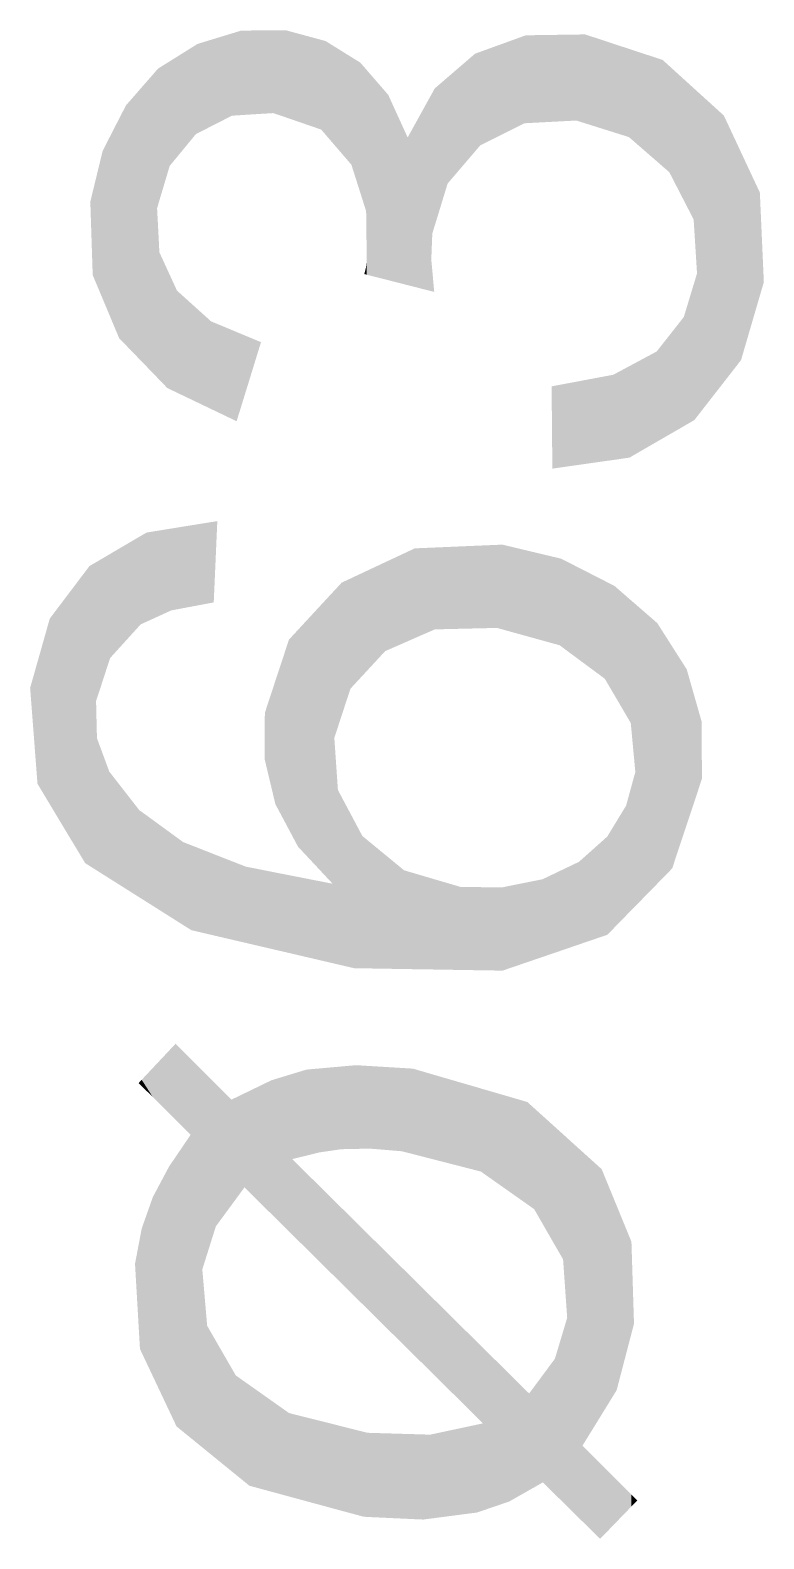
# Model space of a CAD drawing. Header units: inches. Extents: x 0.0008 to 0.0144, y 0.0003 to 0.0113.
# Drawn here: x 0.0086103 to 0.0086756, y 0.0062305 to 0.0063646 of the extents above; entities that cross this region are included whole.
import ezdxf

# ---------------------------------------------------------------- set-up
doc = ezdxf.new("R2010")
doc.units = ezdxf.units.IN
doc.header["$MEASUREMENT"] = 0
doc.layers.add('Standard', color=7, linetype='Continuous')

# ---------------------------------------------------------------- blocks, each defined once
blk = doc.blocks.new('*U673')
at = {"layer": 'Standard', "color": 4, "linetype": 'ByBlock'}
for points in [[(0.2190166, 0.1592148), (0.2189801, 0.159317), (0.2190166, 0.1593558)], [(0.2190313, 0.1592002), (0.2190166, 0.1593558), (0.2190313, 0.1593715)], [(0.2190166, 0.1592148), (0.2190166, 0.1593558), (0.2190313, 0.1592002)], [(0.2190313, 0.1592002), (0.2190313, 0.1593715), (0.2190336, 0.1591979)], [(0.2190336, 0.1591979), (0.2190336, 0.1593692), (0.2190656, 0.1591662)], [(0.2189801, 0.159251), (0.2189549, 0.1592902), (0.2189801, 0.159317)], [(0.2189801, 0.159251), (0.2189801, 0.159317), (0.2190166, 0.1592148)], [(0.2190656, 0.1584814), (0.2190656, 0.1593374), (0.2190919, 0.15846)], [(0.2193271, 0.1591189), (0.219295, 0.1593034), (0.2193271, 0.1593132)], [(0.2193566, 0.1591262), (0.2193271, 0.1593132), (0.2193566, 0.1593158)], [(0.2194059, 0.1591334), (0.2193566, 0.1593158), (0.2194059, 0.1593202)], [(0.2194397, 0.1591341), (0.2194059, 0.1593202), (0.2194397, 0.1593232)], [(0.21947, 0.1591348), (0.21947, 0.1593213), (0.2195426, 0.1591288)], [(0.2195426, 0.1591288), (0.2195426, 0.1593169), (0.2195677, 0.1591224)], [(0.2195677, 0.1591224), (0.2195677, 0.1593154), (0.219591, 0.1591164)], [(0.219591, 0.1591164), (0.219591, 0.1593086), (0.2196066, 0.1591124)], [(0.218951, 0.1592799), (0.218948, 0.1592828), (0.218951, 0.159286)], [(0.2189549, 0.159276), (0.218951, 0.159286), (0.2189549, 0.1592902)], [(0.218951, 0.1592799), (0.218951, 0.159286), (0.2189549, 0.159276)], [(0.2189549, 0.159276), (0.2189549, 0.1592902), (0.2189801, 0.159251)], [(0.2192478, 0.1589872), (0.2191984, 0.159265), (0.2192478, 0.159289)], [(0.2192877, 0.1589477), (0.2192478, 0.159289), (0.2192877, 0.1593012)], [(0.2192478, 0.1589872), (0.2192478, 0.159289), (0.2192877, 0.1589477)], [(0.219295, 0.1589405), (0.2192877, 0.1593012), (0.219295, 0.1593034)], [(0.2192877, 0.1589477), (0.2192877, 0.1593012), (0.219295, 0.1589405)], [(0.2196066, 0.1591124), (0.2196066, 0.159304), (0.2197126, 0.1590852)], [(0.2191675, 0.1590204), (0.219158, 0.1592455), (0.2191675, 0.1592501)], [(0.2191871, 0.1590471), (0.2191675, 0.1592501), (0.2191871, 0.1592596)], [(0.2191984, 0.159036), (0.2191871, 0.1592596), (0.2191984, 0.159265)], [(0.2191871, 0.1590471), (0.2191871, 0.1592596), (0.2191984, 0.159036)], [(0.2191984, 0.159036), (0.2191984, 0.159265), (0.2192478, 0.1589872)], [(0.2197126, 0.1590852), (0.2197126, 0.1592732), (0.2197213, 0.159083)], [(0.2197213, 0.159083), (0.2197213, 0.1592706), (0.2197262, 0.1590795)], [(0.2197262, 0.1590795), (0.2197262, 0.1592692), (0.2197857, 0.1590376)], [(0.2197857, 0.1590376), (0.2197857, 0.1592519), (0.2198264, 0.1590089)], [(0.2198264, 0.1590089), (0.2198264, 0.15924), (0.2198305, 0.159006)], [(0.2198305, 0.159006), (0.2198305, 0.1592363), (0.2198418, 0.158998)], [(0.2198418, 0.158998), (0.2198418, 0.1592261), (0.2198613, 0.1589641)], [(0.2198613, 0.1589641), (0.2198613, 0.1592085), (0.2198886, 0.1589167)], [(0.2198886, 0.1589167), (0.2198886, 0.1591839), (0.2199071, 0.1588847)], [(0.2190656, 0.1584814), (0.2190336, 0.1591191), (0.2190656, 0.1591662)], [(0.2199071, 0.1588847), (0.2199071, 0.1591672), (0.2199164, 0.1587527)], [(0.2199164, 0.1583268), (0.2199164, 0.1591587), (0.2199509, 0.1582928)], [(0.2190313, 0.1585123), (0.2190166, 0.159094), (0.2190313, 0.1591157)], [(0.2190336, 0.1585074), (0.2190313, 0.1591157), (0.2190336, 0.1591191)], [(0.2190313, 0.1585123), (0.2190313, 0.1591157), (0.2190336, 0.1585074)], [(0.2190336, 0.1585074), (0.2190336, 0.1591191), (0.2190656, 0.1584814)], [(0.219295, 0.1589405), (0.219295, 0.1591111), (0.2193271, 0.1589088)], [(0.2190166, 0.1585435), (0.2189801, 0.1590254), (0.2190166, 0.159094)], [(0.2190166, 0.1585435), (0.2190166, 0.159094), (0.2190313, 0.1585123)], [(0.2193271, 0.1589088), (0.2193271, 0.1590794), (0.2193566, 0.1588796)], [(0.2193566, 0.1588796), (0.2193566, 0.1590502), (0.2194059, 0.1588309)], [(0.2189801, 0.1586207), (0.2189549, 0.1589542), (0.2189801, 0.1590254)], [(0.2189801, 0.1586207), (0.2189801, 0.1590254), (0.2190166, 0.1585435)], [(0.2194059, 0.1588309), (0.2194059, 0.1590015), (0.2194397, 0.1587975)], [(0.2194397, 0.1587975), (0.2194397, 0.1589681), (0.2194567, 0.1587807)], [(0.218951, 0.1586824), (0.218948, 0.1589179), (0.218951, 0.1589335)], [(0.2189549, 0.158674), (0.218951, 0.1589335), (0.2189549, 0.1589542)], [(0.218951, 0.1586824), (0.218951, 0.1589335), (0.2189549, 0.158674)], [(0.2189549, 0.158674), (0.2189549, 0.1589542), (0.2189801, 0.1586207)], [(0.2194567, 0.1587807), (0.2194567, 0.1589513), (0.2194648, 0.1587726)], [(0.2194648, 0.1587726), (0.2194648, 0.1589432), (0.21947, 0.1587675)], [(0.21947, 0.1587675), (0.21947, 0.1589381), (0.2195426, 0.1586958)], [(0.218948, 0.1587334), (0.2189398, 0.1588747), (0.218948, 0.1589179)], [(0.218948, 0.1587334), (0.218948, 0.1589179), (0.218951, 0.1586824)], [(0.2195426, 0.1586958), (0.2195426, 0.1588664), (0.2195677, 0.158671)], [(0.2190919, 0.15846), (0.2190919, 0.1588619), (0.2191028, 0.1584511)], [(0.2195677, 0.158671), (0.2195677, 0.1588416), (0.219591, 0.158648)], [(0.219591, 0.158648), (0.219591, 0.1588186), (0.2196066, 0.1586325)], [(0.2196066, 0.1586325), (0.2196066, 0.1588031), (0.2197126, 0.1585278)], [(0.2191028, 0.1584511), (0.2191028, 0.1587349), (0.2191225, 0.1584351)], [(0.2199164, 0.1583268), (0.2199071, 0.1587216), (0.2199164, 0.1587527)], [(0.2191225, 0.1584351), (0.2191225, 0.1587006), (0.219158, 0.1584062)], [(0.2197126, 0.1585278), (0.2197126, 0.1586983), (0.2197213, 0.1585192)], [(0.2199071, 0.158336), (0.2198886, 0.1586602), (0.2199071, 0.1587216)], [(0.2199071, 0.158336), (0.2199071, 0.1587216), (0.2199164, 0.1583268)], [(0.2197213, 0.1585192), (0.2197213, 0.1586897), (0.2197262, 0.1585143)], [(0.219158, 0.1584062), (0.219158, 0.1586391), (0.2191675, 0.1583985)], [(0.2198886, 0.1583541), (0.2198613, 0.1586234), (0.2198886, 0.1586602)], [(0.2198886, 0.1583541), (0.2198886, 0.1586602), (0.2199071, 0.158336)], [(0.2191675, 0.1583985), (0.2191675, 0.1586226), (0.2191871, 0.1583826)], [(0.2191871, 0.1583826), (0.2191871, 0.1586087), (0.2191984, 0.1583734)], [(0.2191984, 0.1583734), (0.2191984, 0.1586008), (0.2192478, 0.15836)], [(0.2198418, 0.1583698), (0.2198305, 0.1585818), (0.2198418, 0.158597)], [(0.2198613, 0.158381), (0.2198418, 0.158597), (0.2198613, 0.1586234)], [(0.2198613, 0.158381), (0.2198613, 0.1586234), (0.2198886, 0.1583541)], [(0.2192478, 0.15836), (0.2192478, 0.1585659), (0.2192877, 0.1583492)], [(0.2192877, 0.1583492), (0.2192877, 0.1585377), (0.219295, 0.1583472)], [(0.219295, 0.1583472), (0.219295, 0.1585358), (0.2193271, 0.1583385)], [(0.2193271, 0.1583385), (0.2193271, 0.1585277), (0.2193566, 0.1583305)], [(0.2193566, 0.1583305), (0.2193566, 0.1585203), (0.2194059, 0.1583171)], [(0.2194059, 0.1583171), (0.2194059, 0.1585079), (0.2194397, 0.158308)], [(0.2194397, 0.158308), (0.2194397, 0.1584994), (0.2194567, 0.1583034)], [(0.2194567, 0.1583034), (0.2194567, 0.1584951), (0.2194648, 0.158303)], [(0.2194648, 0.158303), (0.2194648, 0.158493), (0.21947, 0.1583027)], [(0.21947, 0.1583027), (0.21947, 0.1584929), (0.2195426, 0.1582993)], [(0.2195426, 0.1582993), (0.2195426, 0.1584907), (0.2195677, 0.1582981)], [(0.2197126, 0.158313), (0.2196066, 0.1584888), (0.2197126, 0.1585114)], [(0.2197213, 0.1583159), (0.2197126, 0.1585114), (0.2197213, 0.1585133)], [(0.2197262, 0.1583176), (0.2197213, 0.1585133), (0.2197262, 0.1585143)], [(0.2195677, 0.1582981), (0.2195677, 0.15849), (0.219591, 0.1582971)], [(0.2199509, 0.1582928), (0.2199509, 0.1584638), (0.2199909, 0.1582536)]]:
    blk.add_solid(points, dxfattribs=at)
at = {"layer": 'Standard', "color": 4, "linetype": 'ByBlock', "extrusion": (0, 0, -1)}
for points in [[(-0.2190336, 0.1591979), (-0.2190313, 0.1593715), (-0.2190336, 0.1593692)], [(-0.2190656, 0.1591662), (-0.2190336, 0.1593692), (-0.2190656, 0.1593374)], [(-0.2190919, 0.15846), (-0.2190656, 0.1593374), (-0.2190919, 0.1593113)], [(-0.2190919, 0.1588619), (-0.2190919, 0.1593113), (-0.2191028, 0.1588967)], [(-0.2191028, 0.1588967), (-0.2190919, 0.1593113), (-0.2191028, 0.1593003)], [(-0.2193271, 0.1591189), (-0.2193271, 0.1593132), (-0.2193566, 0.1591262)], [(-0.2193566, 0.1591262), (-0.2193566, 0.1593158), (-0.2194059, 0.1591334)], [(-0.2194059, 0.1591334), (-0.2194059, 0.1593202), (-0.2194397, 0.1591341)], [(-0.2194397, 0.1591341), (-0.2194397, 0.1593232), (-0.2194567, 0.1591345)], [(-0.2194567, 0.1591345), (-0.2194397, 0.1593232), (-0.2194567, 0.1593221)], [(-0.2194567, 0.1591345), (-0.2194567, 0.1593221), (-0.2194648, 0.1591347)], [(-0.2194648, 0.1591347), (-0.2194567, 0.1593221), (-0.2194648, 0.1593216)], [(-0.2194648, 0.1591347), (-0.2194648, 0.1593216), (-0.21947, 0.1591348)], [(-0.21947, 0.1591348), (-0.2194648, 0.1593216), (-0.21947, 0.1593213)], [(-0.2195426, 0.1591288), (-0.21947, 0.1593213), (-0.2195426, 0.1593169)], [(-0.2195677, 0.1591224), (-0.2195426, 0.1593169), (-0.2195677, 0.1593154)], [(-0.219591, 0.1591164), (-0.2195677, 0.1593154), (-0.219591, 0.1593086)], [(-0.2196066, 0.1591124), (-0.219591, 0.1593086), (-0.2196066, 0.159304)], [(-0.2191028, 0.1588967), (-0.2191028, 0.1593003), (-0.2191225, 0.1589592)], [(-0.2191225, 0.1589592), (-0.2191028, 0.1593003), (-0.2191225, 0.1592807)], [(-0.2191225, 0.1589592), (-0.2191225, 0.1592807), (-0.219158, 0.1590075)], [(-0.219158, 0.1590075), (-0.2191225, 0.1592807), (-0.219158, 0.1592455)], [(-0.219295, 0.1591111), (-0.219295, 0.1593034), (-0.2193271, 0.1591189)], [(-0.2197126, 0.1590852), (-0.2196066, 0.159304), (-0.2197126, 0.1592732)], [(-0.219158, 0.1590075), (-0.219158, 0.1592455), (-0.2191675, 0.1590204)], [(-0.2191675, 0.1590204), (-0.2191675, 0.1592501), (-0.2191871, 0.1590471)], [(-0.2197213, 0.159083), (-0.2197126, 0.1592732), (-0.2197213, 0.1592706)], [(-0.2197262, 0.1590795), (-0.2197213, 0.1592706), (-0.2197262, 0.1592692)], [(-0.2197857, 0.1590376), (-0.2197262, 0.1592692), (-0.2197857, 0.1592519)], [(-0.2198264, 0.1590089), (-0.2197857, 0.1592519), (-0.2198264, 0.15924)], [(-0.2198305, 0.159006), (-0.2198264, 0.15924), (-0.2198305, 0.1592363)], [(-0.2198418, 0.158998), (-0.2198305, 0.1592363), (-0.2198418, 0.1592261)], [(-0.2198613, 0.1589641), (-0.2198418, 0.1592261), (-0.2198613, 0.1592085)], [(-0.2198886, 0.1589167), (-0.2198613, 0.1592085), (-0.2198886, 0.1591839)], [(-0.2199071, 0.1588847), (-0.2198886, 0.1591839), (-0.2199071, 0.1591672)], [(-0.2199164, 0.1587527), (-0.2199071, 0.1591672), (-0.2199164, 0.1591587)], [(-0.2199509, 0.1582928), (-0.2199164, 0.1591587), (-0.2199509, 0.1591276)], [(-0.2193271, 0.1589088), (-0.219295, 0.1591111), (-0.2193271, 0.1590794)], [(-0.2199509, 0.1584638), (-0.2199509, 0.1591276), (-0.2199909, 0.1585287)], [(-0.2199909, 0.1585287), (-0.2199509, 0.1591276), (-0.2199909, 0.1590915)], [(-0.2193566, 0.1588796), (-0.2193271, 0.1590794), (-0.2193566, 0.1590502)], [(-0.2199909, 0.1585287), (-0.2199909, 0.1590915), (-0.2199943, 0.1585342)], [(-0.2199943, 0.1585342), (-0.2199909, 0.1590915), (-0.2199943, 0.1590885)], [(-0.2199943, 0.1585342), (-0.2199943, 0.1590885), (-0.2200282, 0.1585893)], [(-0.2200282, 0.1585893), (-0.2199943, 0.1590885), (-0.2200282, 0.1590059)], [(-0.2194059, 0.1588309), (-0.2193566, 0.1590502), (-0.2194059, 0.1590015)], [(-0.2194397, 0.1587975), (-0.2194059, 0.1590015), (-0.2194397, 0.1589681)], [(-0.2200282, 0.1585893), (-0.2200282, 0.1590059), (-0.2200616, 0.1587171)], [(-0.2200616, 0.1587171), (-0.2200282, 0.1590059), (-0.2200616, 0.1589245)], [(-0.2194567, 0.1587807), (-0.2194397, 0.1589681), (-0.2194567, 0.1589513)], [(-0.2194648, 0.1587726), (-0.2194567, 0.1589513), (-0.2194648, 0.1589432)], [(-0.21947, 0.1587675), (-0.2194648, 0.1589432), (-0.21947, 0.1589381)], [(-0.2195426, 0.1586958), (-0.21947, 0.1589381), (-0.2195426, 0.1588664)], [(-0.2200616, 0.1587171), (-0.2200616, 0.1589245), (-0.2200674, 0.1587391)], [(-0.2195677, 0.158671), (-0.2195426, 0.1588664), (-0.2195677, 0.1588416)], [(-0.2191028, 0.1584511), (-0.2190919, 0.1588619), (-0.2191028, 0.1587349)], [(-0.219591, 0.158648), (-0.2195677, 0.1588416), (-0.219591, 0.1588186)], [(-0.2196066, 0.1586325), (-0.219591, 0.1588186), (-0.2196066, 0.1588031)], [(-0.2197126, 0.1585278), (-0.2196066, 0.1588031), (-0.2197126, 0.1586983)], [(-0.2191225, 0.1584351), (-0.2191028, 0.1587349), (-0.2191225, 0.1587006)], [(-0.219158, 0.1584062), (-0.2191225, 0.1587006), (-0.219158, 0.1586391)], [(-0.2197213, 0.1585192), (-0.2197126, 0.1586983), (-0.2197213, 0.1586897)], [(-0.2197262, 0.1585143), (-0.2197213, 0.1586897), (-0.2197262, 0.1586849)], [(-0.2197262, 0.1583176), (-0.2197262, 0.1586849), (-0.2197857, 0.1583379)], [(-0.2197857, 0.1583379), (-0.2197262, 0.1586849), (-0.2197857, 0.1586261)], [(-0.2191675, 0.1583985), (-0.219158, 0.1586391), (-0.2191675, 0.1586226)], [(-0.2191871, 0.1583826), (-0.2191675, 0.1586226), (-0.2191871, 0.1586087)], [(-0.2191984, 0.1583734), (-0.2191871, 0.1586087), (-0.2191984, 0.1586008)], [(-0.2192478, 0.15836), (-0.2191984, 0.1586008), (-0.2192478, 0.1585659)], [(-0.2197857, 0.1583379), (-0.2197857, 0.1586261), (-0.2198264, 0.1583611)], [(-0.2198264, 0.1583611), (-0.2197857, 0.1586261), (-0.2198264, 0.1585858)], [(-0.2198418, 0.1583698), (-0.2198418, 0.158597), (-0.2198613, 0.158381)], [(-0.2192877, 0.1583492), (-0.2192478, 0.1585659), (-0.2192877, 0.1585377)], [(-0.2198264, 0.1583611), (-0.2198264, 0.1585858), (-0.2198305, 0.1583634)], [(-0.2198305, 0.1583634), (-0.2198264, 0.1585858), (-0.2198305, 0.1585818)], [(-0.2198305, 0.1583634), (-0.2198305, 0.1585818), (-0.2198418, 0.1583698)], [(-0.219295, 0.1583472), (-0.2192877, 0.1585377), (-0.219295, 0.1585358)], [(-0.2193271, 0.1583385), (-0.219295, 0.1585358), (-0.2193271, 0.1585277)], [(-0.2193566, 0.1583305), (-0.2193271, 0.1585277), (-0.2193566, 0.1585203)], [(-0.2194059, 0.1583171), (-0.2193566, 0.1585203), (-0.2194059, 0.1585079)], [(-0.2194397, 0.158308), (-0.2194059, 0.1585079), (-0.2194397, 0.1584994)], [(-0.2194567, 0.1583034), (-0.2194397, 0.1584994), (-0.2194567, 0.1584951)], [(-0.2194648, 0.158303), (-0.2194567, 0.1584951), (-0.2194648, 0.158493)], [(-0.21947, 0.1583027), (-0.2194648, 0.158493), (-0.21947, 0.1584929)], [(-0.2195426, 0.1582993), (-0.21947, 0.1584929), (-0.2195426, 0.1584907)], [(-0.2195677, 0.1582981), (-0.2195426, 0.1584907), (-0.2195677, 0.15849)], [(-0.2197126, 0.158313), (-0.2197126, 0.1585114), (-0.2197213, 0.1583159)], [(-0.2197213, 0.1583159), (-0.2197213, 0.1585133), (-0.2197262, 0.1583176)], [(-0.219591, 0.1582971), (-0.2195677, 0.15849), (-0.219591, 0.1584893)], [(-0.219591, 0.1582971), (-0.219591, 0.1584893), (-0.2196066, 0.1582991)], [(-0.2196066, 0.1582991), (-0.219591, 0.1584893), (-0.2196066, 0.1584888)], [(-0.2196066, 0.1582991), (-0.2196066, 0.1584888), (-0.2197126, 0.158313)], [(-0.2199909, 0.1582536), (-0.2199509, 0.1584638), (-0.2199909, 0.1584239)], [(-0.2199909, 0.1582536), (-0.2199909, 0.1584239), (-0.2199943, 0.1582571)], [(-0.2199943, 0.1582571), (-0.2199909, 0.1584239), (-0.2199943, 0.1584205)], [(-0.2199943, 0.1582571), (-0.2199943, 0.1584205), (-0.2200282, 0.1582921)], [(-0.2200282, 0.1582921), (-0.2199943, 0.1584205), (-0.2200282, 0.1583866)], [(-0.2200282, 0.1582921), (-0.2200282, 0.1583866), (-0.2200616, 0.1583267)], [(-0.2200616, 0.1583267), (-0.2200282, 0.1583866), (-0.2200616, 0.1583532)], [(-0.2200616, 0.1583267), (-0.2200616, 0.1583532), (-0.2200674, 0.1583327)], [(-0.2200674, 0.1583327), (-0.2200616, 0.1583532), (-0.2200674, 0.1583474)], [(-0.2200674, 0.1583327), (-0.2200674, 0.1583474), (-0.2200747, 0.1583402)]]:
    blk.add_solid(points, dxfattribs=at)
blk = doc.blocks.new('*U674')
at = {"layer": 'Standard', "color": 4, "linetype": 'ByBlock'}
for points in [[(0.2190215, 0.1603501), (0.218966, 0.160526), (0.2190215, 0.160535)], [(0.2190484, 0.1603552), (0.2190215, 0.160535), (0.2190484, 0.1605394)], [(0.2190671, 0.1603587), (0.2190484, 0.1605394), (0.2190671, 0.1605424)], [(0.2191177, 0.1603682), (0.2190671, 0.1605424), (0.2191177, 0.1605505)], [(0.2191177, 0.1603682), (0.2191177, 0.1605505), (0.2191258, 0.1605518)], [(0.2189493, 0.160315), (0.2188835, 0.1604777), (0.2189493, 0.1605163)], [(0.2189526, 0.1603186), (0.2189493, 0.1605163), (0.2189526, 0.1605182)], [(0.218966, 0.1603247), (0.2189526, 0.1605182), (0.218966, 0.160526)], [(0.2188817, 0.160237), (0.2188538, 0.1604602), (0.2188817, 0.1604766)], [(0.2188835, 0.1602425), (0.2188817, 0.1604766), (0.2188835, 0.1604777)], [(0.2195479, 0.1602769), (0.2195051, 0.160459), (0.2195479, 0.160479)], [(0.2195719, 0.1602875), (0.2195479, 0.160479), (0.2195719, 0.1604903)], [(0.2196173, 0.1603073), (0.2195719, 0.1604903), (0.2196173, 0.1604922)], [(0.2196752, 0.1603087), (0.2196173, 0.1604922), (0.2196752, 0.1604947)], [(0.219758, 0.1603106), (0.2196752, 0.1604947), (0.219758, 0.1604982)], [(0.2197688, 0.1603076), (0.219758, 0.1604982), (0.2197688, 0.1604987)], [(0.219758, 0.1603106), (0.219758, 0.1604982), (0.2197688, 0.1603076)], [(0.21977, 0.1603072), (0.2197688, 0.1604987), (0.21977, 0.1604988)], [(0.2197688, 0.1603076), (0.2197688, 0.1604987), (0.21977, 0.1603072)], [(0.21977, 0.1603072), (0.21977, 0.1604988), (0.2197704, 0.1603071)], [(0.2197704, 0.1603071), (0.2197704, 0.1604986), (0.2198608, 0.1602821)], [(0.2198608, 0.1602821), (0.2198608, 0.160477), (0.2198995, 0.1602714)], [(0.2198995, 0.1602714), (0.2198995, 0.1604678), (0.219903, 0.1602687)], [(0.219903, 0.1602687), (0.219903, 0.1604669), (0.2199429, 0.1602391)], [(0.2188271, 0.1597795), (0.2187472, 0.1603317), (0.2188271, 0.1604374)], [(0.2188369, 0.1597733), (0.2188271, 0.1604374), (0.2188369, 0.1604503)], [(0.2188271, 0.1597795), (0.2188271, 0.1604374), (0.2188369, 0.1597733)], [(0.2188518, 0.1597639), (0.2188369, 0.1604503), (0.2188518, 0.1604591)], [(0.2188369, 0.1597733), (0.2188369, 0.1604503), (0.2188518, 0.1597639)], [(0.2188538, 0.1601514), (0.2188518, 0.1604591), (0.2188538, 0.1604602)], [(0.2194534, 0.1602023), (0.2194348, 0.160426), (0.2194534, 0.1604347)], [(0.2195051, 0.1602582), (0.2194534, 0.1604347), (0.2195051, 0.160459)], [(0.2199429, 0.1602391), (0.2199429, 0.1604465), (0.2200015, 0.1601958)], [(0.2193983, 0.1600869), (0.2193902, 0.160395), (0.2193983, 0.1604037)], [(0.2194066, 0.1601124), (0.2193983, 0.1604037), (0.2194066, 0.1604128)], [(0.2194266, 0.1601733), (0.2194066, 0.1604128), (0.2194266, 0.1604221)], [(0.2194348, 0.1601822), (0.2194266, 0.1604221), (0.2194348, 0.160426)], [(0.2200015, 0.1601958), (0.2200015, 0.1604166), (0.2200069, 0.1601864)], [(0.2200069, 0.1601864), (0.2200069, 0.1604138), (0.2200072, 0.160186)], [(0.2200072, 0.160186), (0.2200072, 0.1604137), (0.2200234, 0.1601584)], [(0.2200234, 0.1601584), (0.2200234, 0.1604054), (0.2200496, 0.1601137)], [(0.2193864, 0.1597329), (0.2193081, 0.1603063), (0.2193864, 0.1603909)], [(0.2193902, 0.1595526), (0.2193864, 0.1603909), (0.2193902, 0.160395)], [(0.2193864, 0.1595535), (0.2193864, 0.1603909), (0.2193902, 0.1595526)], [(0.2200496, 0.1601137), (0.2200496, 0.1603826), (0.2200601, 0.1600958)], [(0.2200601, 0.1600958), (0.2200601, 0.1603735), (0.2200704, 0.1599852)], [(0.2187472, 0.1599125), (0.2187194, 0.1602336), (0.2187472, 0.1603317)], [(0.2187472, 0.1599125), (0.2187472, 0.1603317), (0.2188271, 0.1597795)], [(0.2193081, 0.1598166), (0.2192877, 0.1602842), (0.2193081, 0.1603063)], [(0.2193081, 0.1598166), (0.2193081, 0.1603063), (0.2193864, 0.1597329)], [(0.2192877, 0.159855), (0.219257, 0.1601912), (0.2192877, 0.1602842)], [(0.2192877, 0.159855), (0.2192877, 0.1602842), (0.2193081, 0.1598166)], [(0.2187194, 0.1599588), (0.2187028, 0.1601752), (0.2187194, 0.1602336)], [(0.2187194, 0.1599588), (0.2187194, 0.1602336), (0.2187472, 0.1599125)], [(0.219257, 0.1599126), (0.2192332, 0.1601189), (0.219257, 0.1601912)], [(0.219257, 0.1599126), (0.219257, 0.1601912), (0.2192877, 0.159855)], [(0.2188518, 0.1597639), (0.2188518, 0.1601454), (0.2188538, 0.1597626)], [(0.2192332, 0.1600123), (0.2192326, 0.1600146), (0.2192332, 0.1601189)], [(0.2192332, 0.1600123), (0.2192332, 0.1601189), (0.219257, 0.1599126)], [(0.2188538, 0.1597626), (0.2188538, 0.1600616), (0.2188817, 0.159745)], [(0.2193902, 0.1595526), (0.2193902, 0.1600621), (0.2193983, 0.1595507)], [(0.2188817, 0.159745), (0.2188817, 0.1599861), (0.2188835, 0.1597439)], [(0.2188835, 0.1597439), (0.2188835, 0.1599838), (0.2189493, 0.1597024)], [(0.2200704, 0.1596823), (0.2200601, 0.1599478), (0.2200704, 0.1599852)], [(0.2193983, 0.1595507), (0.2193983, 0.1599447), (0.2194066, 0.1595488)], [(0.2194066, 0.1595488), (0.2194066, 0.159929), (0.2194266, 0.1595441)], [(0.2200601, 0.1596718), (0.2200496, 0.1599094), (0.2200601, 0.1599478)], [(0.2189493, 0.1597024), (0.2189493, 0.1598993), (0.2189526, 0.1597003)], [(0.2189526, 0.1597003), (0.2189526, 0.1598969), (0.218966, 0.1596919)], [(0.218966, 0.1596919), (0.218966, 0.1598872), (0.2190215, 0.1596568)], [(0.2194266, 0.1595441), (0.2194266, 0.1598915), (0.2194348, 0.1595422)], [(0.2200496, 0.1596611), (0.2200234, 0.1598664), (0.2200496, 0.1599094)], [(0.2194348, 0.1595422), (0.2194348, 0.159876), (0.2194534, 0.1595419)], [(0.2200234, 0.1596342), (0.2200072, 0.1598398), (0.2200234, 0.1598664)], [(0.2190215, 0.1596568), (0.2190215, 0.1598467), (0.2190484, 0.1596398)], [(0.2190484, 0.1596398), (0.2190484, 0.1598271), (0.2190671, 0.1596281)], [(0.2190671, 0.1596281), (0.2190671, 0.1598198), (0.2191177, 0.1596162)], [(0.2194534, 0.1595419), (0.2194534, 0.1598409), (0.2195051, 0.159541)], [(0.2200015, 0.1596157), (0.2199429, 0.1597823), (0.2200015, 0.1598345)], [(0.2200069, 0.1596176), (0.2200015, 0.1598345), (0.2200069, 0.1598394)], [(0.2200072, 0.1596177), (0.2200069, 0.1598394), (0.2200072, 0.1598398)], [(0.2191177, 0.1596162), (0.2191177, 0.1597999), (0.2191258, 0.1596143)], [(0.2191258, 0.1596143), (0.2191258, 0.1597967), (0.2191902, 0.1595993)], [(0.2195051, 0.159541), (0.2195051, 0.1597984), (0.2195479, 0.1595403)], [(0.2191902, 0.1595993), (0.2191902, 0.1597715), (0.2192326, 0.1595894)], [(0.2192326, 0.1595894), (0.2192326, 0.1597632), (0.2192332, 0.1595893)], [(0.2192332, 0.1595893), (0.2192332, 0.159763), (0.219257, 0.1595837)], [(0.219257, 0.1595837), (0.219257, 0.1597583), (0.2192877, 0.1595766)], [(0.2192877, 0.1595766), (0.2192877, 0.1597523), (0.2193081, 0.1595718)], [(0.2195479, 0.1595403), (0.2195479, 0.1597632), (0.2195719, 0.1595399)], [(0.2195719, 0.1595399), (0.2195719, 0.1597562), (0.2196173, 0.1595392)], [(0.2198995, 0.1595808), (0.2198608, 0.1597431), (0.2198995, 0.1597616)], [(0.219903, 0.159582), (0.2198995, 0.1597616), (0.219903, 0.1597633)], [(0.2199429, 0.1595957), (0.219903, 0.1597633), (0.2199429, 0.1597823)], [(0.2193081, 0.1595718), (0.2193081, 0.1597483), (0.2193864, 0.1595535)], [(0.2196173, 0.1595392), (0.2196173, 0.1597428), (0.2196752, 0.1595382)], [(0.2196752, 0.1595382), (0.2196752, 0.1597258), (0.219758, 0.1595369)], [(0.219758, 0.1595369), (0.219758, 0.1597247), (0.2197688, 0.1595367)], [(0.21977, 0.1595367), (0.2197688, 0.1597245), (0.21977, 0.1597248)], [(0.2197688, 0.1595367), (0.2197688, 0.1597245), (0.21977, 0.1595367)], [(0.2197704, 0.1595367), (0.21977, 0.1597248), (0.2197704, 0.1597249)], [(0.21977, 0.1595367), (0.21977, 0.1597248), (0.2197704, 0.1595367)], [(0.2198608, 0.1595676), (0.2197704, 0.1597249), (0.2198608, 0.1597431)]]:
    blk.add_solid(points, dxfattribs=at)
at = {"layer": 'Standard', "color": 4, "linetype": 'ByBlock', "extrusion": (0, 0, -1)}
for points in [[(-0.2190215, 0.1603501), (-0.2190215, 0.160535), (-0.2190484, 0.1603552)], [(-0.2190484, 0.1603552), (-0.2190484, 0.1605394), (-0.2190671, 0.1603587)], [(-0.2190671, 0.1603587), (-0.2190671, 0.1605424), (-0.2191177, 0.1603682)], [(-0.2189493, 0.160315), (-0.2189493, 0.1605163), (-0.2189526, 0.1603186)], [(-0.2189526, 0.1603186), (-0.2189526, 0.1605182), (-0.218966, 0.1603247)], [(-0.218966, 0.1603247), (-0.218966, 0.160526), (-0.2190215, 0.1603501)], [(-0.2188817, 0.160237), (-0.2188817, 0.1604766), (-0.2188835, 0.1602425)], [(-0.2188835, 0.1602425), (-0.2188835, 0.1604777), (-0.2189493, 0.160315)], [(-0.2195479, 0.1602769), (-0.2195479, 0.160479), (-0.2195719, 0.1602875)], [(-0.2195719, 0.1602875), (-0.2195719, 0.1604903), (-0.2196173, 0.1603073)], [(-0.2196173, 0.1603073), (-0.2196173, 0.1604922), (-0.2196752, 0.1603087)], [(-0.2196752, 0.1603087), (-0.2196752, 0.1604947), (-0.219758, 0.1603106)], [(-0.2197704, 0.1603071), (-0.21977, 0.1604988), (-0.2197704, 0.1604986)], [(-0.2198608, 0.1602821), (-0.2197704, 0.1604986), (-0.2198608, 0.160477)], [(-0.2198995, 0.1602714), (-0.2198608, 0.160477), (-0.2198995, 0.1604678)], [(-0.219903, 0.1602687), (-0.2198995, 0.1604678), (-0.219903, 0.1604669)], [(-0.2199429, 0.1602391), (-0.219903, 0.1604669), (-0.2199429, 0.1604465)], [(-0.2188518, 0.1601454), (-0.2188518, 0.1604591), (-0.2188538, 0.1601514)], [(-0.2188538, 0.1601514), (-0.2188538, 0.1604602), (-0.2188817, 0.160237)], [(-0.2194534, 0.1602023), (-0.2194534, 0.1604347), (-0.2195051, 0.1602582)], [(-0.2195051, 0.1602582), (-0.2195051, 0.160459), (-0.2195479, 0.1602769)], [(-0.2200015, 0.1601958), (-0.2199429, 0.1604465), (-0.2200015, 0.1604166)], [(-0.2193983, 0.1600869), (-0.2193983, 0.1604037), (-0.2194066, 0.1601124)], [(-0.2194066, 0.1601124), (-0.2194066, 0.1604128), (-0.2194266, 0.1601733)], [(-0.2194266, 0.1601733), (-0.2194266, 0.1604221), (-0.2194348, 0.1601822)], [(-0.2194348, 0.1601822), (-0.2194348, 0.160426), (-0.2194534, 0.1602023)], [(-0.2200069, 0.1601864), (-0.2200015, 0.1604166), (-0.2200069, 0.1604138)], [(-0.2200072, 0.160186), (-0.2200069, 0.1604138), (-0.2200072, 0.1604137)], [(-0.2200234, 0.1601584), (-0.2200072, 0.1604137), (-0.2200234, 0.1604054)], [(-0.2200496, 0.1601137), (-0.2200234, 0.1604054), (-0.2200496, 0.1603826)], [(-0.2193902, 0.1600621), (-0.2193902, 0.160395), (-0.2193983, 0.1600869)], [(-0.2200601, 0.1600958), (-0.2200496, 0.1603826), (-0.2200601, 0.1603735)], [(-0.2200704, 0.1599852), (-0.2200601, 0.1603735), (-0.2200704, 0.1603646)], [(-0.2200704, 0.1596823), (-0.2200704, 0.1603646), (-0.2201201, 0.1597331)], [(-0.2201201, 0.1597331), (-0.2200704, 0.1603646), (-0.2201201, 0.1603214)], [(-0.2201201, 0.1597331), (-0.2201201, 0.1603214), (-0.2201537, 0.1597675)], [(-0.2201537, 0.1597675), (-0.2201201, 0.1603214), (-0.2201537, 0.1602686)], [(-0.2201537, 0.1597675), (-0.2201537, 0.1602686), (-0.2201865, 0.1598662)], [(-0.2201865, 0.1598662), (-0.2201537, 0.1602686), (-0.2201865, 0.1602172)], [(-0.2201865, 0.1598662), (-0.2201865, 0.1602172), (-0.2202204, 0.1599684)], [(-0.2202204, 0.1599684), (-0.2201865, 0.1602172), (-0.2202204, 0.1600986)], [(-0.2188538, 0.1597626), (-0.2188518, 0.1601454), (-0.2188538, 0.1600616)], [(-0.2202204, 0.1599684), (-0.2202204, 0.1600986), (-0.2202208, 0.1599696)], [(-0.2188817, 0.159745), (-0.2188538, 0.1600616), (-0.2188817, 0.1599861)], [(-0.2193983, 0.1595507), (-0.2193902, 0.1600621), (-0.2193983, 0.1599447)], [(-0.2188835, 0.1597439), (-0.2188817, 0.1599861), (-0.2188835, 0.1599838)], [(-0.2189493, 0.1597024), (-0.2188835, 0.1599838), (-0.2189493, 0.1598993)], [(-0.2194066, 0.1595488), (-0.2193983, 0.1599447), (-0.2194066, 0.159929)], [(-0.2194266, 0.1595441), (-0.2194066, 0.159929), (-0.2194266, 0.1598915)], [(-0.2200601, 0.1596718), (-0.2200601, 0.1599478), (-0.2200704, 0.1596823)], [(-0.2189526, 0.1597003), (-0.2189493, 0.1598993), (-0.2189526, 0.1598969)], [(-0.218966, 0.1596919), (-0.2189526, 0.1598969), (-0.218966, 0.1598872)], [(-0.2190215, 0.1596568), (-0.218966, 0.1598872), (-0.2190215, 0.1598467)], [(-0.2194348, 0.1595422), (-0.2194266, 0.1598915), (-0.2194348, 0.159876)], [(-0.2200496, 0.1596611), (-0.2200496, 0.1599094), (-0.2200601, 0.1596718)], [(-0.2194534, 0.1595419), (-0.2194348, 0.159876), (-0.2194534, 0.1598409)], [(-0.2200234, 0.1596342), (-0.2200234, 0.1598664), (-0.2200496, 0.1596611)], [(-0.2190484, 0.1596398), (-0.2190215, 0.1598467), (-0.2190484, 0.1598271)], [(-0.2190671, 0.1596281), (-0.2190484, 0.1598271), (-0.2190671, 0.1598198)], [(-0.2191177, 0.1596162), (-0.2190671, 0.1598198), (-0.2191177, 0.1597999)], [(-0.2195051, 0.159541), (-0.2194534, 0.1598409), (-0.2195051, 0.1597984)], [(-0.2200015, 0.1596157), (-0.2200015, 0.1598345), (-0.2200069, 0.1596176)], [(-0.2200069, 0.1596176), (-0.2200069, 0.1598394), (-0.2200072, 0.1596177)], [(-0.2200072, 0.1596177), (-0.2200072, 0.1598398), (-0.2200234, 0.1596342)], [(-0.2191258, 0.1596143), (-0.2191177, 0.1597999), (-0.2191258, 0.1597967)], [(-0.2191902, 0.1595993), (-0.2191258, 0.1597967), (-0.2191902, 0.1597715)], [(-0.2195479, 0.1595403), (-0.2195051, 0.1597984), (-0.2195479, 0.1597632)], [(-0.2192326, 0.1595894), (-0.2191902, 0.1597715), (-0.2192326, 0.1597632)], [(-0.2192332, 0.1595893), (-0.2192326, 0.1597632), (-0.2192332, 0.159763)], [(-0.219257, 0.1595837), (-0.2192332, 0.159763), (-0.219257, 0.1597583)], [(-0.2192877, 0.1595766), (-0.219257, 0.1597583), (-0.2192877, 0.1597523)], [(-0.2193081, 0.1595718), (-0.2192877, 0.1597523), (-0.2193081, 0.1597483)], [(-0.2195719, 0.1595399), (-0.2195479, 0.1597632), (-0.2195719, 0.1597562)], [(-0.2196173, 0.1595392), (-0.2195719, 0.1597562), (-0.2196173, 0.1597428)], [(-0.2198995, 0.1595808), (-0.2198995, 0.1597616), (-0.219903, 0.159582)], [(-0.219903, 0.159582), (-0.219903, 0.1597633), (-0.2199429, 0.1595957)], [(-0.2199429, 0.1595957), (-0.2199429, 0.1597823), (-0.2200015, 0.1596157)], [(-0.2193864, 0.1595535), (-0.2193081, 0.1597483), (-0.2193864, 0.1597329)], [(-0.2196752, 0.1595382), (-0.2196173, 0.1597428), (-0.2196752, 0.1597258)], [(-0.219758, 0.1595369), (-0.2196752, 0.1597258), (-0.219758, 0.1597247)], [(-0.2197688, 0.1595367), (-0.219758, 0.1597247), (-0.2197688, 0.1597245)], [(-0.2197704, 0.1595367), (-0.2197704, 0.1597249), (-0.2198608, 0.1595676)], [(-0.2198608, 0.1595676), (-0.2198608, 0.1597431), (-0.2198995, 0.1595808)]]:
    blk.add_solid(points, dxfattribs=at)
blk = doc.blocks.new('*U675')
at = {"layer": 'Standard', "color": 4, "linetype": 'ByBlock'}
for points in [[(0.2191797, 0.1614687), (0.2191694, 0.1616564), (0.2191797, 0.1616595)], [(0.2192245, 0.1614715), (0.2191797, 0.1616595), (0.2192245, 0.16166)], [(0.2192523, 0.1614732), (0.2192245, 0.16166), (0.2192523, 0.1616602)], [(0.2192798, 0.1614638), (0.2192523, 0.1616602), (0.2192798, 0.1616605)], [(0.2192523, 0.1614732), (0.2192523, 0.1616602), (0.2192798, 0.1614638)], [(0.2192798, 0.1614638), (0.2192798, 0.1616605), (0.2193603, 0.1614361)], [(0.2190774, 0.1614258), (0.2190346, 0.1616004), (0.2190774, 0.1616272)], [(0.219081, 0.1614277), (0.2190774, 0.1616272), (0.219081, 0.1616294)], [(0.2191117, 0.1614433), (0.219081, 0.1616294), (0.2191117, 0.1616388)], [(0.2191589, 0.1614674), (0.2191117, 0.1616388), (0.2191589, 0.1616532)], [(0.2191694, 0.161468), (0.2191589, 0.1616532), (0.2191694, 0.1616564)], [(0.2193603, 0.1614361), (0.2193603, 0.1616387), (0.2193705, 0.1614244)], [(0.2193705, 0.1614244), (0.2193705, 0.1616359), (0.2194288, 0.1613566)], [(0.2198198, 0.1614503), (0.2197196, 0.1616115), (0.2198198, 0.1616478)], [(0.2198227, 0.1614504), (0.2198198, 0.1616478), (0.2198227, 0.1616489)], [(0.2198812, 0.1614535), (0.2198227, 0.1616489), (0.2198812, 0.1616498)], [(0.2198829, 0.1614536), (0.2198812, 0.1616498), (0.2198829, 0.1616498)], [(0.2199369, 0.1614564), (0.2198829, 0.1616498), (0.2199369, 0.1616506)], [(0.219957, 0.1614501), (0.2199369, 0.1616506), (0.219957, 0.1616509)], [(0.2199369, 0.1614564), (0.2199369, 0.1616506), (0.219957, 0.1614501)], [(0.219957, 0.1614501), (0.219957, 0.1616509), (0.2200205, 0.1614302)], [(0.2200205, 0.1614302), (0.2200205, 0.16163), (0.220056, 0.161419)], [(0.2190346, 0.1613739), (0.2190181, 0.1615901), (0.2190346, 0.1616004)], [(0.2194288, 0.1613566), (0.2194288, 0.1615997), (0.2194491, 0.1612928)], [(0.2197083, 0.1613867), (0.2196462, 0.161554), (0.2197083, 0.1616074)], [(0.2197196, 0.1614), (0.2197083, 0.1616074), (0.2197196, 0.1616115)], [(0.220056, 0.161419), (0.220056, 0.1616183), (0.220057, 0.1614181)], [(0.220057, 0.1614181), (0.220057, 0.161618), (0.2201187, 0.1613645)], [(0.2201187, 0.1613645), (0.2201187, 0.1615977), (0.2201322, 0.1613527)], [(0.2201322, 0.1613527), (0.2201322, 0.1615932), (0.2201472, 0.1613397)], [(0.2189897, 0.1608763), (0.2189194, 0.1614907), (0.2189897, 0.1615712)], [(0.2189917, 0.1612651), (0.2189897, 0.1615712), (0.2189917, 0.1615735)], [(0.2189949, 0.1612761), (0.2189917, 0.1615735), (0.2189949, 0.1615756)], [(0.2190127, 0.1613356), (0.2189949, 0.1615756), (0.2190127, 0.1615867)], [(0.2190181, 0.1613538), (0.2190127, 0.1615867), (0.2190181, 0.1615901)], [(0.2194491, 0.1612928), (0.2194491, 0.1615871), (0.2194579, 0.1612648)], [(0.2194579, 0.1612648), (0.2194579, 0.1615769), (0.2194619, 0.1612522)], [(0.2194619, 0.1612522), (0.2194619, 0.1615723), (0.2194621, 0.1612515)], [(0.2194621, 0.1612515), (0.2194621, 0.161572), (0.2194635, 0.1611387)], [(0.2194635, 0.1611082), (0.2194635, 0.1615704), (0.2195121, 0.1610959)], [(0.2201472, 0.1613397), (0.2201472, 0.1615796), (0.22018, 0.161276)], [(0.2196159, 0.1612152), (0.2196116, 0.1615189), (0.2196159, 0.1615268)], [(0.2196172, 0.1612193), (0.2196159, 0.1615268), (0.2196172, 0.161529)], [(0.2196462, 0.1613141), (0.2196172, 0.161529), (0.2196462, 0.161554)], [(0.22018, 0.161276), (0.22018, 0.1615498), (0.2202022, 0.1612329)], [(0.2202022, 0.1612329), (0.2202022, 0.1615296), (0.2202038, 0.1612074)], [(0.2202038, 0.1612074), (0.2202038, 0.1615282), (0.2202098, 0.1611113)], [(0.2189194, 0.1609489), (0.2189039, 0.1614606), (0.2189194, 0.1614907)], [(0.2189194, 0.1609489), (0.2189194, 0.1614907), (0.2189897, 0.1608763)], [(0.2195121, 0.1610959), (0.2195121, 0.1615143), (0.2195559, 0.1610847)], [(0.2196093, 0.1610711), (0.2195559, 0.1614182), (0.2196093, 0.1615148)], [(0.2196116, 0.161201), (0.2196093, 0.1615148), (0.2196116, 0.1615189)], [(0.2189039, 0.1609649), (0.2188667, 0.161388), (0.2189039, 0.1614606)], [(0.2189039, 0.1609649), (0.2189039, 0.1614606), (0.2189194, 0.1609489)], [(0.2188667, 0.1610539), (0.2188442, 0.1612954), (0.2188667, 0.161388)], [(0.2188667, 0.1610539), (0.2188667, 0.161388), (0.2189039, 0.1609649)], [(0.2195559, 0.1610847), (0.2195559, 0.1614182), (0.2196093, 0.1610711)], [(0.2188442, 0.1611073), (0.2188388, 0.161273), (0.2188442, 0.1612954)], [(0.2188442, 0.1611073), (0.2188442, 0.1612954), (0.2188667, 0.1610539)], [(0.2189897, 0.1608763), (0.2189897, 0.1612584), (0.2189917, 0.1608742)], [(0.2189917, 0.1608742), (0.2189917, 0.1612206), (0.2189949, 0.1608708)], [(0.2189949, 0.1608708), (0.2189949, 0.1611587), (0.2190127, 0.1608524)], [(0.2190127, 0.1608524), (0.2190127, 0.1611201), (0.2190181, 0.1608498)], [(0.2194619, 0.1611087), (0.2194579, 0.1611097), (0.2194619, 0.1611255)], [(0.2194621, 0.1611086), (0.2194619, 0.1611255), (0.2194621, 0.1611274)], [(0.2194619, 0.1611087), (0.2194619, 0.1611255), (0.2194621, 0.1611086)], [(0.2194635, 0.1611082), (0.2194621, 0.1611274), (0.2194635, 0.1611387)], [(0.2194621, 0.1611086), (0.2194621, 0.1611274), (0.2194635, 0.1611082)], [(0.2196093, 0.1610711), (0.2196093, 0.1611423), (0.2196116, 0.1610705)], [(0.2196116, 0.1610705), (0.2196116, 0.1611177), (0.2196159, 0.1610694)], [(0.2190181, 0.1608498), (0.2190181, 0.1611084), (0.2190346, 0.1608419)], [(0.2202022, 0.1607791), (0.22018, 0.1610129), (0.2202022, 0.1610862)], [(0.2202038, 0.16078), (0.2202022, 0.1610862), (0.2202038, 0.1610914)], [(0.2202098, 0.1607877), (0.2202038, 0.1610914), (0.2202098, 0.1611113)], [(0.2190346, 0.1608419), (0.2190346, 0.1610724), (0.2190774, 0.1608214)], [(0.2190774, 0.1608214), (0.2190774, 0.1610338), (0.219081, 0.1608197)], [(0.219081, 0.1608197), (0.219081, 0.1610306), (0.2191117, 0.160805)], [(0.22018, 0.1607662), (0.2201472, 0.1609711), (0.22018, 0.1610129)], [(0.2191117, 0.160805), (0.2191117, 0.1610029), (0.2191589, 0.1607824)], [(0.2191589, 0.1607824), (0.2191589, 0.1609833), (0.2191694, 0.1607774)], [(0.2201322, 0.1607386), (0.2201187, 0.1609349), (0.2201322, 0.1609521)], [(0.2201472, 0.1607472), (0.2201322, 0.1609521), (0.2201472, 0.1609711)], [(0.2201187, 0.1607308), (0.220057, 0.1609018), (0.2201187, 0.1609349)], [(0.2200205, 0.1606899), (0.219957, 0.1608704), (0.2200205, 0.1608823)], [(0.220056, 0.160695), (0.2200205, 0.1608823), (0.220056, 0.1609013)], [(0.220057, 0.1606951), (0.220056, 0.1609013), (0.220057, 0.1609018)], [(0.2198829, 0.1606703), (0.2198812, 0.1608562), (0.2198829, 0.1608565)], [(0.2199369, 0.160678), (0.2198829, 0.1608565), (0.2199369, 0.1608666)], [(0.219957, 0.1606809), (0.2199369, 0.1608666), (0.219957, 0.1608704)]]:
    blk.add_solid(points, dxfattribs=at)
at = {"layer": 'Standard', "color": 4, "linetype": 'ByBlock', "extrusion": (0, 0, -1)}
for points in [[(-0.2191797, 0.1614687), (-0.2191797, 0.1616595), (-0.2192245, 0.1614715)], [(-0.2192245, 0.1614715), (-0.2192245, 0.16166), (-0.2192523, 0.1614732)], [(-0.2193603, 0.1614361), (-0.2192798, 0.1616605), (-0.2193603, 0.1616387)], [(-0.2190774, 0.1614258), (-0.2190774, 0.1616272), (-0.219081, 0.1614277)], [(-0.219081, 0.1614277), (-0.219081, 0.1616294), (-0.2191117, 0.1614433)], [(-0.2191117, 0.1614433), (-0.2191117, 0.1616388), (-0.2191589, 0.1614674)], [(-0.2191589, 0.1614674), (-0.2191589, 0.1616532), (-0.2191694, 0.161468)], [(-0.2191694, 0.161468), (-0.2191694, 0.1616564), (-0.2191797, 0.1614687)], [(-0.2193705, 0.1614244), (-0.2193603, 0.1616387), (-0.2193705, 0.1616359)], [(-0.2194288, 0.1613566), (-0.2193705, 0.1616359), (-0.2194288, 0.1615997)], [(-0.2198198, 0.1614503), (-0.2198198, 0.1616478), (-0.2198227, 0.1614504)], [(-0.2198227, 0.1614504), (-0.2198227, 0.1616489), (-0.2198812, 0.1614535)], [(-0.2198812, 0.1614535), (-0.2198812, 0.1616498), (-0.2198829, 0.1614536)], [(-0.2198829, 0.1614536), (-0.2198829, 0.1616498), (-0.2199369, 0.1614564)], [(-0.2200205, 0.1614302), (-0.219957, 0.1616509), (-0.2200205, 0.16163)], [(-0.220056, 0.161419), (-0.2200205, 0.16163), (-0.220056, 0.1616183)], [(-0.2190346, 0.1613739), (-0.2190346, 0.1616004), (-0.2190774, 0.1614258)], [(-0.2194491, 0.1612928), (-0.2194288, 0.1615997), (-0.2194491, 0.1615871)], [(-0.2197083, 0.1613867), (-0.2197083, 0.1616074), (-0.2197196, 0.1614)], [(-0.2197196, 0.1614), (-0.2197196, 0.1616115), (-0.2198198, 0.1614503)], [(-0.220057, 0.1614181), (-0.220056, 0.1616183), (-0.220057, 0.161618)], [(-0.2201187, 0.1613645), (-0.220057, 0.161618), (-0.2201187, 0.1615977)], [(-0.2201322, 0.1613527), (-0.2201187, 0.1615977), (-0.2201322, 0.1615932)], [(-0.2201472, 0.1613397), (-0.2201322, 0.1615932), (-0.2201472, 0.1615796)], [(-0.2189897, 0.1612584), (-0.2189897, 0.1615712), (-0.2189917, 0.1612651)], [(-0.2189917, 0.1612651), (-0.2189917, 0.1615735), (-0.2189949, 0.1612761)], [(-0.2189949, 0.1612761), (-0.2189949, 0.1615756), (-0.2190127, 0.1613356)], [(-0.2190127, 0.1613356), (-0.2190127, 0.1615867), (-0.2190181, 0.1613538)], [(-0.2190181, 0.1613538), (-0.2190181, 0.1615901), (-0.2190346, 0.1613739)], [(-0.2194579, 0.1612648), (-0.2194491, 0.1615871), (-0.2194579, 0.1615769)], [(-0.2194619, 0.1612522), (-0.2194579, 0.1615769), (-0.2194619, 0.1615723)], [(-0.2194621, 0.1612515), (-0.2194619, 0.1615723), (-0.2194621, 0.161572)], [(-0.2194635, 0.1611387), (-0.2194621, 0.161572), (-0.2194635, 0.1615704)], [(-0.2195121, 0.1610959), (-0.2194635, 0.1615704), (-0.2195121, 0.1615143)], [(-0.22018, 0.161276), (-0.2201472, 0.1615796), (-0.22018, 0.1615498)], [(-0.2196159, 0.1612152), (-0.2196159, 0.1615268), (-0.2196172, 0.1612193)], [(-0.2196172, 0.1612193), (-0.2196172, 0.161529), (-0.2196462, 0.1613141)], [(-0.2196462, 0.1613141), (-0.2196462, 0.161554), (-0.2197083, 0.1613867)], [(-0.2202022, 0.1612329), (-0.22018, 0.1615498), (-0.2202022, 0.1615296)], [(-0.2202038, 0.1612074), (-0.2202022, 0.1615296), (-0.2202038, 0.1615282)], [(-0.2202098, 0.1611113), (-0.2202038, 0.1615282), (-0.2202098, 0.1615227)], [(-0.2202098, 0.1607877), (-0.2202098, 0.1615227), (-0.2202704, 0.1608655)], [(-0.2202704, 0.1608655), (-0.2202098, 0.1615227), (-0.2202704, 0.1614678)], [(-0.2195559, 0.1610847), (-0.2195121, 0.1615143), (-0.2195559, 0.1614182)], [(-0.2196093, 0.1611423), (-0.2196093, 0.1615148), (-0.2196116, 0.161201)], [(-0.2196116, 0.161201), (-0.2196116, 0.1615189), (-0.2196159, 0.1612152)], [(-0.2202704, 0.1608655), (-0.2202704, 0.1614678), (-0.2203093, 0.1609155)], [(-0.2203093, 0.1609155), (-0.2202704, 0.1614678), (-0.2203093, 0.1613846)], [(-0.2203093, 0.1609155), (-0.2203093, 0.1613846), (-0.2203518, 0.1610609)], [(-0.2203518, 0.1610609), (-0.2203093, 0.1613846), (-0.2203518, 0.1612937)], [(-0.2203518, 0.1610609), (-0.2203518, 0.1612937), (-0.2203608, 0.1610915)], [(-0.2189917, 0.1608742), (-0.2189897, 0.1612584), (-0.2189917, 0.1612206)], [(-0.2189949, 0.1608708), (-0.2189917, 0.1612206), (-0.2189949, 0.1611587)], [(-0.2190127, 0.1608524), (-0.2189949, 0.1611587), (-0.2190127, 0.1611201)], [(-0.2190181, 0.1608498), (-0.2190127, 0.1611201), (-0.2190181, 0.1611084)], [(-0.2196116, 0.1610705), (-0.2196093, 0.1611423), (-0.2196116, 0.1611177)], [(-0.2190346, 0.1608419), (-0.2190181, 0.1611084), (-0.2190346, 0.1610724)], [(-0.2202022, 0.1607791), (-0.2202022, 0.1610862), (-0.2202038, 0.16078)], [(-0.2202038, 0.16078), (-0.2202038, 0.1610914), (-0.2202098, 0.1607877)], [(-0.2190774, 0.1608214), (-0.2190346, 0.1610724), (-0.2190774, 0.1610338)], [(-0.219081, 0.1608197), (-0.2190774, 0.1610338), (-0.219081, 0.1610306)], [(-0.2191117, 0.160805), (-0.219081, 0.1610306), (-0.2191117, 0.1610029)], [(-0.22018, 0.1607662), (-0.22018, 0.1610129), (-0.2202022, 0.1607791)], [(-0.2191589, 0.1607824), (-0.2191117, 0.1610029), (-0.2191589, 0.1609833)], [(-0.2191694, 0.1607774), (-0.2191589, 0.1609833), (-0.2191694, 0.1609789)], [(-0.2191694, 0.1607774), (-0.2191694, 0.1609789), (-0.2191797, 0.1608106)], [(-0.2191797, 0.1608106), (-0.2191694, 0.1609789), (-0.2191797, 0.1609746)], [(-0.2191797, 0.1608106), (-0.2191797, 0.1609746), (-0.2192245, 0.1609559)], [(-0.2201322, 0.1607386), (-0.2201322, 0.1609521), (-0.2201472, 0.1607472)], [(-0.2201472, 0.1607472), (-0.2201472, 0.1609711), (-0.22018, 0.1607662)], [(-0.2201187, 0.1607308), (-0.2201187, 0.1609349), (-0.2201322, 0.1607386)], [(-0.2200205, 0.1606899), (-0.2200205, 0.1608823), (-0.220056, 0.160695)], [(-0.220056, 0.160695), (-0.220056, 0.1609013), (-0.220057, 0.1606951)], [(-0.220057, 0.1606951), (-0.220057, 0.1609018), (-0.2201187, 0.1607308)], [(-0.2198829, 0.1606703), (-0.2198829, 0.1608565), (-0.2199369, 0.160678)], [(-0.2199369, 0.160678), (-0.2199369, 0.1608666), (-0.219957, 0.1606809)], [(-0.219957, 0.1606809), (-0.219957, 0.1608704), (-0.2200205, 0.1606899)]]:
    blk.add_solid(points, dxfattribs=at)

msp = doc.modelspace()

# ---------------------------------------------------------------- block references
at = {"layer": 'Standard', "color": 4, "linetype": 'ByBlock', "xscale": 0.03937007874015748, "yscale": 0.03937007874015748, "zscale": 0.03937007874015748}
for name in ['*U675', '*U674', '*U673']:
    msp.add_blockref(name, (0, 0), dxfattribs=at)

doc.saveas('drawing.dxf')
